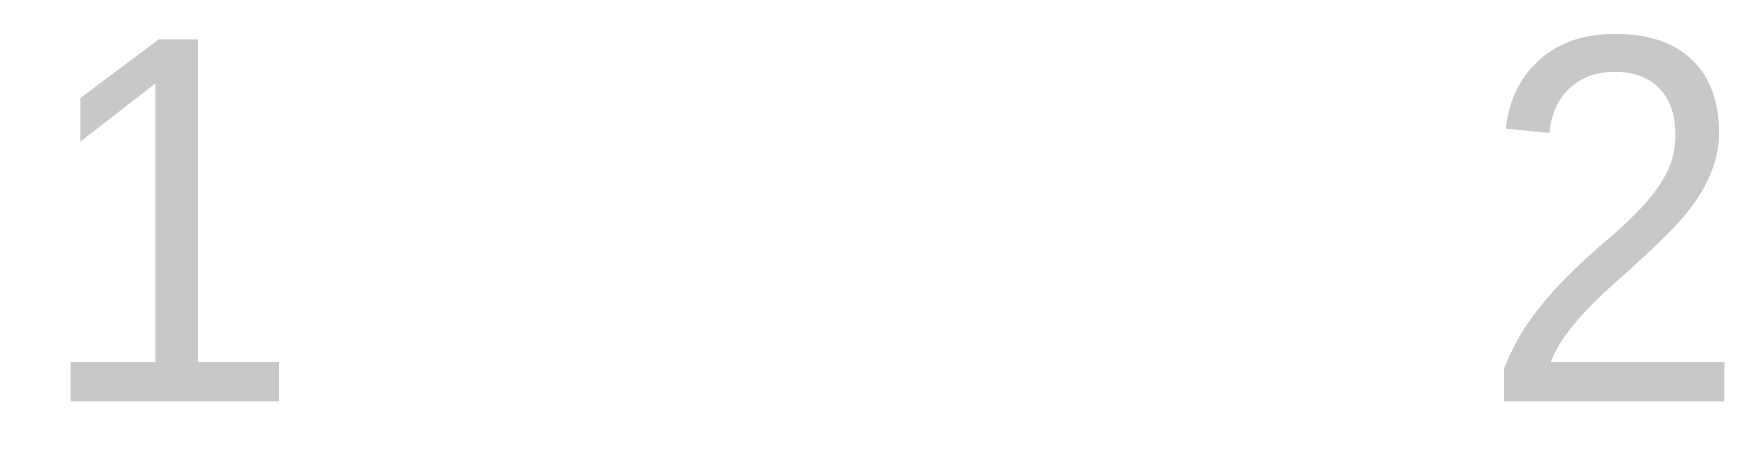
# Model space of a CAD drawing. Header units: metres. Extents: x 0 to 11.7, y 0 to 2.7.
import ezdxf

# ---------------------------------------------------------------- set-up
doc = ezdxf.new("R2010")
doc.units = ezdxf.units.M
for name, color, linetype in [('Number', 7, 'Continuous'), ('Real Hole', 7, 'Continuous'), ('Theoretical Hole', 7, 'Continuous')]:
    doc.layers.add(name, color=color, linetype=linetype)

msp = doc.modelspace()

# ---------------------------------------------------------------- linework, layer by layer
at = {"layer": 'Real Hole'}
msp.add_polyline3d([(0, 0, 0), (0, 0, -5.2)], dxfattribs=at)
at = {"layer": 'Theoretical Hole'}
for p, q in [((0, 0), (0, 0, -5)), ((10, 0), (10, 0, -6))]:
    msp.add_line(p, q, dxfattribs=at)

# ---------------------------------------------------------------- texts
at = {"layer": 'Number'}
for s, p in [('1', (0, 0.2)), ('2', (10, 0.2))]:
    msp.add_text(s, height=2.5, dxfattribs=at).set_placement(p)

doc.saveas('drawing.dxf')
